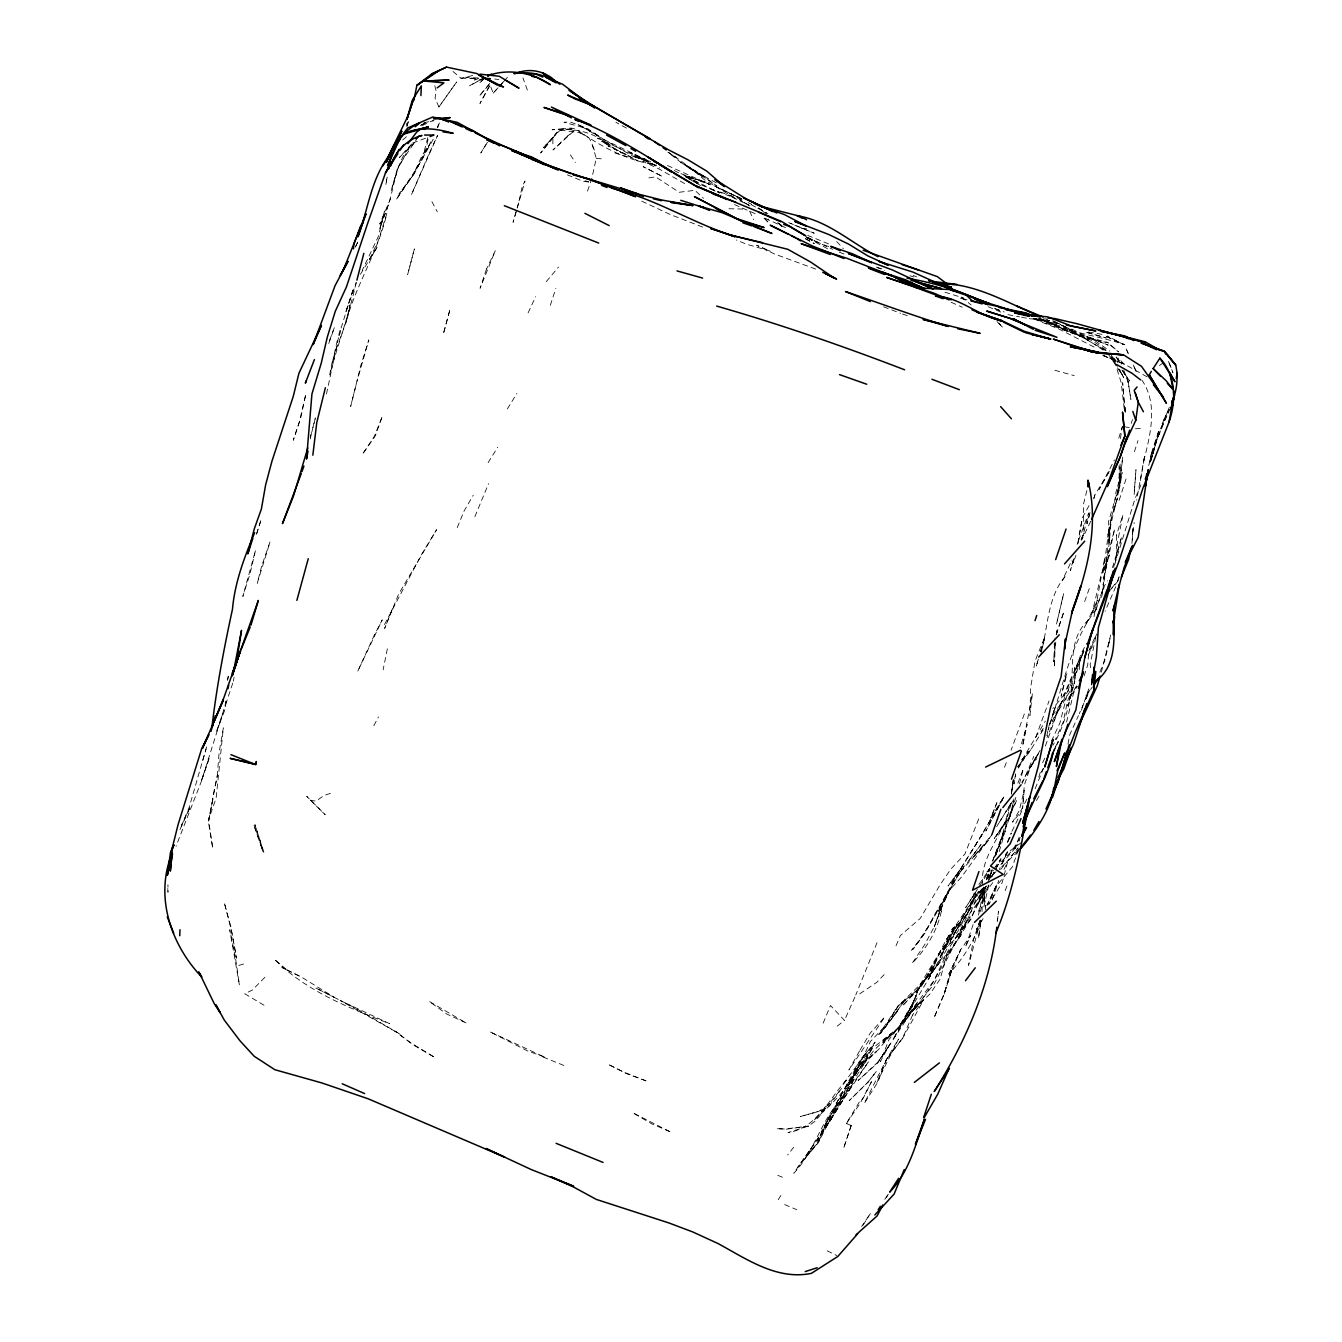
<?xml version="1.0" encoding="UTF-8"?>
<svg xmlns="http://www.w3.org/2000/svg" width="1342" height="1342" viewBox="0 0 1342 1342"><rect width="100%" height="100%" fill="white"/><g stroke="black" fill="none" stroke-linecap="round" stroke-linejoin="round"><path stroke-width="0.75" stroke-dasharray="5 3.75" d="M552.854 143.829L552.904 137.639C557.551 129.335 566.425 126.702 575.45 128.782L573.722 127.322M1125.602 412.329L1125.686 406.559L1125.183 410.333M982.059 911.537L982.512 889.998M851.314 1125.602L846.852 1123.707L851.314 1125.602L843.548 1148.433L851.348 1124.73M1120.134 464.03L1119.614 487.465L1107.838 537.219L1111.327 517.073L1117.634 497.999L1113.223 512.308L1116.007 491.86L1122.264 472.686L1119.614 487.465L1120.151 466.026M1055.181 643.355L1054.46 667.377L1054.258 640.453M1131.943 543.393L1132.967 528.211M1132.463 540.239L1132.933 528.614M940.859 909.591L948.962 891.122L939.585 911.285M1132.715 529.1L1132.38 535.122L1134.208 522.642M1120.402 438.616L1122.264 426.84M1122.617 457.119L1118.708 491.709L1122.6 458.813M1079.27 669.641L1079.74 660.583L1083.95 651.591M1054.862 643.472L1053.571 661.74L1055.768 642.097M217.236 776.162L219.115 752.392L223.359 727.867L216.146 797.97L208.513 820.046L213.11 797.97L208.698 821.103L212.791 848.48L208.379 821.74L217.488 774.888L212.405 798.859M1117.769 362.843L1118.171 357.945L1124.965 364.99M1088.597 654.074L1087.691 665.045L1084.034 676.133M997.442 921.149L998.515 911.101L997.207 921.249M1095.676 637.115L1090.157 664.475L1091.012 670.396M406.576 125.158L406.777 123.296M1011.348 794.028L1012.958 779.45M1056.657 634.246L1057.093 630.304L1055.986 633.659M226.01 701.648L225.087 709.297L216.213 732.581L223.997 709.515L201.048 782.201L176.02 846.265M980.683 921.853L978.486 938.36L981.069 920.444M387.335 648.84L383.124 669.843M1011.851 792.048L1013.579 779.668L1011.247 793.843M1102.805 590.077L1109.247 543.443L1111.394 516.821L1103.09 585.162L1107.234 559.396L1103.409 580.197L1114.632 528.966L1103.996 570.014L1109.448 554.883L1101.312 574.292L1091.482 615.559L1097.353 600.226L1086.45 623.376L1088.848 619.467C1063.703 642.516 1077.76 677.442 1067.678 705.775L1074.825 681.635L1067.46 701.514L1063.032 722.516L1055.382 739.61M1015.592 774.066L1013.948 784.047L1015.726 774.032M233.407 681.166L234.045 677.257M387.15 177.077L385.808 185.079L386.815 178.587M1140.432 480.654L1144.676 455.659L1136.657 500.13M1077.945 543.56L1082.34 517.827L1089.067 505.548M225.842 701.094L224.802 707.083L232.787 683.011M1077.727 543.527L1082.34 517.827M985.632 886.458L983.451 899.543L985.431 888.186M987.007 878.893L989.524 868.475L987.477 878.322M988.786 884.932L983.334 909.138M990.245 876.947L991.352 870.941M310.287 438.868L311.025 434.825M1067.997 744.072L1069.809 734.577L1078.431 715.622M978.469 915.16L984.223 887.465M227.57 680.042L228.325 676.133M227.553 680.176L228.308 676.284M1149.96 461.497L1152.006 451.248L1159.136 429.658L1149.675 461.514L1152.006 451.248L1148.769 465.489M428.014 139.551L425.984 149.549L414.393 173.554L398.91 194.137L412.866 175.466L434.322 137.354M995.63 855.508L1009.989 816.523L1014.082 799.06M1046.827 735.835L1048.001 730.199M1094.015 616.582L1104.785 557.551L1103.107 573.42L1109.213 527.02L1109.247 543.443L1108.593 521.367L1120.302 481.979L1116.762 496.775L1119.161 475.756L1119.06 465.724M1101.329 672.191L1110.69 635.001M1009.251 805.988C1005.544 832.979 982.512 852.254 982.327 880.268L985.816 909.91M1143.736 461.078C1150.211 435.11 1158.515 403.925 1141.757 379.954M1108.978 643.17L1109.968 638.557L1104.852 660.365L1099.35 673.483M1112.451 567.683L1121.727 536.615L1113.575 567.314M338.469 337.731L325.737 397.467M332.346 362.642L337.983 337.261M579.878 132.707L588.803 137.79L591.537 142.135L596.251 158.339L591.856 178.301L586.504 194.104M1015.877 797.316L1009.989 816.523L1013.948 798.859M390.723 198.213L379.719 224.064C395.42 199.891 391.109 168.589 410.115 146.093M1074.154 558.876L1073.197 562.952L1075.948 555.32M1086.869 490.551L1083.548 503.904L1083.715 532.858L1088.714 512.996L1077.106 544.416M311.83 432.023L315.387 417.966M355.932 385.607L350.648 406.475L361.015 364.756L368.832 339.912L356.989 381.279M1019.484 783.946L1023.359 768.698L1017.471 784.315M1101.497 597.307L1104.349 586.118L1107.486 580.75M1072.996 560.503L1070.43 570.535L1073.936 558.758M310.287 437.492L312.317 429.608M312.837 427.628L315.37 417.781M1011.096 803.59L999.438 845.024L994.707 856.297M1089.989 512.476L1087.07 523.665L1089.654 514.103M427.796 137.639L423.552 153.76L429.91 144.181L422.21 155.236L412.866 175.466L396.158 199.706L421.053 161.728L430.765 141.866M206.634 746.873L189.205 807.263L179.862 829.792L190.413 806.643L181.506 825.162M980.432 921.082L968.521 965.401L973.655 939.266L980.012 920.193M1066.571 722.063L1073.516 693.277L1076.838 686.165M1009.989 816.523L1012.002 809.092M1152.979 453.68L1158.632 432.761L1167.842 413M1093.797 498.838L1094.837 495.013L1110.052 470.035L1099.115 489.411L1114.447 459.937M1152.174 456.699L1158.632 432.761M1114.732 564.328L1134.996 498.838L1141.036 484.529M1151.084 460.692L1157.005 439.237L1165.376 417.697L1154.825 445.41L1149.104 465.523M986.353 879.866L989.524 868.475M1150.312 461.531L1157.005 439.237L1167.305 414.913M202.743 760.478L206.031 749.037M406.827 126.735L408.438 121.166M1038.372 659.023L1036.108 666.773L1038.339 659.207M1040.62 651.289L1044.999 636.46L1035.068 660.952L1030.656 687.523L1029.918 715.571L1032.401 693.361L1022.604 746.018L1027.133 724.395L1020.356 747.679M407.096 125.544L408.236 121.669M1040.553 651.625L1044.999 636.46L1040.536 655.332C1048.119 628.542 1046.71 597.593 1065.883 575.433L1062.294 580.549L1071.906 560.168M999.186 851.566L1005.292 830.883L994.288 857.89M989.188 878.121L991.386 870.79M980.079 911.973L984.575 896.959L977.53 913.499M1074.841 675.697L1083.648 650.233L1074.757 671.654L1074.841 675.697L1074.674 667.578L1074.757 671.654L1081.182 653.52L1086.768 643.204M1095.894 610.09L1103.258 588.316L1095.072 611.348M341.103 328.052L353.516 288.329L345.515 312.669L356.301 282.759M992.191 899.912L998.733 880.386M1081.384 710.17L1089.486 686.752M1093.864 498.15L1094.837 495.013M974.208 892.9L967.297 914.204L953.457 934.737M1075.395 674.338L1070.362 690.593L1052.111 721.459L1062.193 700.541L1047.045 737.446M1118.775 438.146L1122.466 426.353M1126.039 478.926L1118.255 503.133M256.49 534.25L260.767 520.847M256.607 533.814L260.784 520.746M550.321 305.322L555.84 288.379M1134.376 451.734L1137.999 440.612M1038.775 777.018L1041.342 769.167M1131.205 423.418L1132.497 419.543M1117.685 581.271L1118.892 577.647M989.104 878.792L992.124 869.75M1048.773 726.441C1063.787 686.399 1070.111 641.795 1097.504 607.54M1056.204 634.649L1063.971 611.466L1054.929 638.457M988.098 881.795L992.073 869.918M989.306 878.205L991.721 871.025M1119.161 576.691L1117.819 580.65L1109.096 591.319M973.135 924.604L965.418 947.15L970.803 935.34L960.654 949.801L948.76 974.124C963.606 958.205 975.366 939.467 981.757 918.582M1107.72 534.904L1110.773 525.913M437.727 127.658L439.757 121.837L437.307 127.305M594.405 150.103L591.587 143.124M1024.332 713.978L1011.08 750.279M1018.427 849.62L1012.354 866.865L995.781 886.726L987.007 905.263M388.207 204.89L379.601 229.23L384.5 211.013L378.545 236.041L362.306 270.161M1084.638 601.568L1089.553 587.796M1081.451 540.054L1084.202 532.422L1081.031 539.803M1168.949 411.709L1168.094 413.034L1169.368 409.478M1005.225 890.669L1008.027 882.902M1168.094 413.034L1169.419 409.327M328.79 343.502L334.477 327.347L329.025 341.875M1035.739 737.362L1049.041 700.927M1035.185 788.727L1043.455 768.329M978.687 818.972L964.881 854.116L950.857 869.079L940.088 884.814L920.209 918.448L900.348 935.575L894.711 948.878M995.378 856.079L1000.947 841.216L995.512 855.71M1086.232 698.645L1088.396 692.824L1079.287 713.726M982.143 888.79C956.477 916.703 950.237 958.054 921.031 983.72L912.174 1004.789L901.354 1025.154L883.153 1042.717L898.955 1026.68L912.996 1003.413L901.036 1023.527M1000.847 864.466L1017.068 846.047L1014.837 848.597L1019.668 835.831M1083.749 651.591C1070.748 682.038 1070.731 717.148 1052.833 745.313M1004.487 767.322L1007.423 759.757M1022.134 783.51L1033.81 756.402M1045.401 746.051L1056.825 713.961L1071.067 679.572L1059.928 722.919L1051.256 741.438M877.014 942.705L855.76 995.009M1026.714 774.703L1037.618 754.372L1021.816 782.554M1088.479 654.946L1097.202 632.636M392.367 608.849L384.634 628.408L398.641 594.087L436.636 529.654L421.455 554.632L383.929 625.624M978.972 891.474L969.998 914.154L958.49 937.655L970.149 916.854L950.488 945.791L933.764 980.901L888.991 1039.597L880.302 1061.69L888.756 1046.223L917.19 1003.296L904.374 1021.732L934.602 983.2L966.777 920.713L954.883 938.662L970.736 919.673L983.82 887.196M1115.789 586.655L1105.103 611.214M992.594 860.826L1009.218 817.781L992.577 861.245M1007.456 842.491L1011.214 833.181M474.867 516.687L488.572 483.623M1007.641 842.004L1011.231 833.097M967.297 914.204L975.584 893.906L968.27 912.107L957.601 931.751L942.201 949.616L976.724 894.862L968.27 912.107L954.665 932.925L940.474 951.075L916.854 989.943L902.378 1005.93L918.851 988.651L898.184 1005.896L878.792 1034.581L886.391 1025.137L898.184 1005.896L924.202 980.667L939.685 952.87L930.14 972.665L920.159 988.048L898.184 1005.896L886.961 1023.946L870.388 1041.577L851.298 1082.424L829.339 1122.398C843.38 1095.022 856.917 1067.058 875.152 1042.18L860.39 1059.626L826.857 1120.889L817.932 1141.958L804.479 1158.8L818.335 1142.797L838.633 1102.436L826.437 1122.281L821.187 1132.128L827.779 1123.321L837.576 1103.392L826.437 1122.281L863.476 1065.112L873.407 1045.217L860.876 1065.129L878.456 1049.578L893.118 1031.897L872.417 1048.387L848.178 1085.477L858.914 1065.363L876.729 1051.34L860.608 1067.041L846.399 1085.611L874.061 1050.199L891.189 1033.81L881.895 1041.358L893.822 1033.508L908.752 1016.146L916.15 995.915L906.035 1016.582L934.904 968.37L924.001 981.254L938.142 964.21L954.833 925.762L951.78 929.654L954.833 925.762L947.049 943.107L957.081 924.403C943.627 940.49 935.777 960.016 928.597 979.475L936.85 959.48L929.1 977.865L939.752 958.993L947.737 939.132L940.037 957.098L950.723 938.108C936.011 954.246 929.872 975.668 916.351 992.627L928.194 974.393M457.253 527.607L464.097 511L473.206 495.265M823.149 1023.174L830.463 1005.527L844.504 1020.356L835.412 1027.586M860.524 1062.914L851.851 1083.531M356.15 282.39C349.49 313.961 337.798 343.871 329.78 374.972C332.615 350.379 346.471 329.243 350.027 304.835L345.716 323.523C355.479 285.326 378.209 252.028 386.832 213.512L378.41 240.403L368.949 260.633L377.857 245.972L360.377 274.355M980.532 920.058L976.59 929.301L983.703 917.727M1081.015 539.887L1084.202 532.422M854.904 997.072L844.504 1020.356M1169.335 407.297L1162.172 423.703L1169.033 408.505M1053.587 752.409L1058.301 741.64M1007.523 851.684L999.253 869.599M1007.305 852.002L1002.289 863.107L1007.322 852.489M1011.952 831.319L1023.376 807.783M1088.916 650.417L1095.475 636.125M1090.694 521.35L1081.753 539.836M528.094 312.871L535.659 296.666M986.924 905.414L996.955 884.093L988.702 904.491L1002.088 882.902L1007.657 861.816L1003.195 871.092M1042.6 762.793L1045.183 757.391M355.563 246.626L358.264 241.023M1018.41 767.238L1021.061 761.77M983.518 887.398L977.312 899.928L985.766 886.659M355.311 247.18L357.995 241.778M1018.377 768.11L1028.341 751.419L1017.722 767.02L1029.348 752.057L1043.053 729.947M886.425 1197.785L888.287 1194.162M1010.828 803.556L997.71 824.995M950.069 941.53L966.123 910.698M1053.554 750.547L1058.167 741.623M1051.692 754.154L1058.1 741.807M1026.932 799.094L1019.199 813.889L1012.489 822.16L1019.232 810.719L1024.198 790.304L1022.57 808.723L1024.265 785.389L1030.471 766.919L1036.896 758.465M373.831 725.737L378.461 716.863M982.042 889.545L979.123 895.08L984.609 886.693M991.822 876.611L1000.897 859.501L997.14 866.546M991.486 877.131L996.2 868.308M926.903 976.825L928.463 973.923M1022.05 759.941L1045.368 721.09M489.696 85.821L479.95 103.519L489.947 84.848L493.202 93.168L505.766 79.245M410.266 145.993L396.947 170.115L391.176 190.665L398.842 165.586L417.412 138.109M1014.837 848.597L1019.719 839.773M986.387 878.775L991.017 870.438M1012.656 800.989L996.67 826.622M986.957 885.67L973.118 905.615L945.691 940.49L979.09 890.451M988.819 885.317L977.295 905.28L985.028 886.693C972.111 923.548 947.603 955.571 921.031 983.72M842.558 1100.373C827.779 1125.653 810.115 1148.953 793.776 1173.227C815.533 1150.882 821.639 1116.561 844.789 1095.844L840.528 1098.813L848.798 1089.553L868.542 1061.707L842.239 1100.994L817.53 1141.103L827.678 1120.687L818.536 1141.841L797.735 1167.456C816.724 1140.801 835.227 1113.34 852.12 1084.973L842.239 1100.994M1036.477 800.469L1040.62 793.323M1007.641 841.686L1011.851 834.456M1040.117 750.329L1029.18 768.949L1038.725 753.399M1041.358 771.885L1043.422 768.412M981.79 834.959L950.673 884.747L983.116 832.745L971.608 851.6M507.377 408.907L516.905 393.424M487.448 142.252L480.805 152.988L487.414 142.336M1020.323 837.475L1012.019 850.878L995.781 867.049M488.102 462.671L497.714 447.222M1076.502 685.963L1069.272 697.957L1077.441 686.316M978.872 884.495L989.624 869.113M912.174 1004.789L906.555 1013.73L911.738 1006.282L919.857 985.112L935.877 967.028M1043.22 728.404L1041.09 731.793L1043.338 728.572M863.04 1225.212L870.606 1213.202L861.631 1226.521M884.797 1199.329L888.119 1194.095M778.209 1199.731L782.822 1192.484M945.892 896.926L951.78 886.945L947.318 892.9L937.655 912.711L947.049 895.097L935.089 913.868L924.973 933.093L912.761 949.465C933.478 923.33 944.919 891.239 965.233 864.768C945.858 892.48 932.992 924.37 911.285 950.337M979.509 886.005L989.977 869.633M977.412 889.31L965.67 907.578L975.282 893.034M988.836 876.645L993.231 870.035M994.321 868.375L1000.914 858.444M878.054 1061.992L891.071 1042.768L877.634 1062.998L858.125 1080.495L878.054 1061.992L888.756 1046.223M438.918 106.991L456.666 81.963L438.918 106.991L435.043 98.201L436.116 90.988L434.053 82.583M1090.274 689.536L1085.544 696.381L1092.455 686.903M987.746 878.322L993.483 870.27M1052.313 715.672L1063.736 699.668L1071.822 682.457L1078.683 660.834L1063.451 695.777L1065.733 692.774L1052.833 708.509M981.958 889.26L979.66 892.447L982.109 889.159M988.836 879.731L994.321 872.703L990.664 877.634M793.642 1147.276L787.62 1155.026M1000.595 869.532L1018.192 847.892L1011.432 856.011L1020.037 848.832M867.838 1082.373L876.36 1071.369L867.838 1082.373L849.184 1100.692L868.425 1081.602M992.812 882.55L966.055 918.565L956.326 938.058L938.528 954.481M552.904 137.639L540.608 153.022L557.047 132.774L543.242 147.771L560.285 130.023C578.251 127.859 596.066 134.351 610.308 145.272L597.525 138.125L656.523 165.804M489.679 83.472L479.262 96.121L489.78 83.825M1030.958 749.641L1021.799 759.673M546.311 281.585L558.524 267.058M1109.213 591.268L1117.332 581.858M1018.259 851.398L999.656 868.593M493.202 93.168L502.764 82.499M504.139 80.973L508.232 76.393M986.924 879.245L992.342 873.223M411.675 143.98L399.295 157.635L416.288 140.994M884.177 974.577L876.796 982.327L857.219 995.512M264.877 977.312L252.38 990.061L244.747 993.734L264.559 1005.544M485.2 77.752L479.362 83.137L485.049 77.752M402.701 140.021L407.129 136.096M992.275 874.967L998.18 869.868M1021.296 842.575L1005.242 854.485M1159.471 365.527L1164.034 362.306M481.459 79.245L469.331 85.854L482.231 79.094M421.12 125.158L426.404 122.357M420.566 125.41L426.085 122.508M422.244 125.561L433.147 120.495M412.581 143.04L428.148 137.253M478.188 78.708L474.397 79.983L478.322 78.926M330.417 793.39L324.026 795.487L316.091 801.09L310.707 800.436L306.714 796.309L325.234 814.795L310.707 800.436M238.809 965.435L246.525 963.12M452.992 71.478L460.977 78.255L472.636 75.521M423.955 122.659L434.053 120.713M648.891 177.865L655.567 176.859L679.153 192.275L694.921 190.312L703.443 198.314M563.472 128.597L552.099 129.755L575.45 128.782M1135.416 428.752L1142.092 428.467M728.958 208.765L743.334 209.05M460.977 78.255L478.624 78.541M478.071 77.987L465.758 77.266L482.08 79.748M801.392 228.257L807.062 228.626M494.745 79.044L498.905 79.446M596.251 158.339L603.095 159.027M1029.28 318.675L1049.729 320.788L1033.021 318.373M1043.506 318.775L1047.548 319.228L1043.64 318.759M560.285 130.023L582.814 133.227L578.167 130.593C601.921 147.134 627.469 160.688 656.406 164.982M588.584 182.093L582.613 181.12L566.123 174.343M1088.479 332.011L1105.707 334.98M1124.311 426.689L1129.863 427.712M1007.959 314.649L1019.584 316.846M1021.53 317.215L1027.335 318.322M1035.135 318.675L1056.422 322.936M667.477 165.519L710.069 184.642L685.141 175.601M584.995 180.818L588.803 181.774M877.886 267.846L881.677 268.819M645.284 159.027L635.907 156.578L649.075 161.61M967.028 299.87L959.463 297.857L967.213 300.122M652.497 163.925L642.768 161.308L659.677 169.293L687.255 185.079M1054.862 370.258L1074.237 375.643M615.257 153.139L628.291 156.93M1086.55 332.346L1106.345 337.966L1084.873 331.893M650.635 161.56L634.196 156.746L648.706 161.426M1035.688 318.725L1048.991 322.667L1089.016 340.012L1069.423 330.166L1090.258 341.573L1107.116 352.812M1038.876 318.826L1056.724 324.328L1034.984 318.876C1058.821 328.203 1082.558 337.932 1108.022 342.73L1118.523 351.705M944.969 292.237L963.673 298.041M701.631 180.902L705.238 182.026L685.309 175.634M1038.473 318.993C1062.646 326.441 1087.054 335.248 1107.167 351.05M680.964 173.638L715.471 186.37L741.958 199.17M720.335 192.057L741.472 199.371M902.478 314.028L908.282 315.907M909.96 275.798L913.667 276.989M702.671 227.083L669.993 214.401L641.459 201.032M994.573 308.626L1002.222 311.31M569.947 129.268L574.225 130.778M828.534 243.858L806.374 234.867M828.685 246.626L807.364 238.205M1039.681 318.524L1067.041 330.853L1047.179 321.594L1067.158 330.769L1088.312 337.027L1108.19 345.129L1087.976 337.043L1108.022 342.73L1106.58 341.975L1118.557 351.906M994.992 308.61L1004.135 311.981M646.878 160.671L632.3 155.269L654.41 164.814M1040.973 319.06L1046.424 321.074L1040.755 318.859M1038.825 318.926C1066.236 332.346 1096.297 335.081 1124.797 344.693L1104.802 335.768L1123.455 344.542L1107.486 335.936M693.613 181.724L720.1 192.728M788.727 222.604L814.208 233.223L790.253 223.292M815.701 269.105L774.451 253.974L756.62 245.217L770.241 251.122L745.833 243.976L736.389 240M876.376 267.058L884.563 270.312M839.387 252.212L844.688 254.242M883.556 306.781L900.583 313.307M730.283 196.351L711.512 189.054L693.495 180.013M1062.914 329.495L1081.987 337.094L1105.573 350.396M1103.359 355.764L1124.697 364.286L1147.091 376.85M717.702 192.292L719.614 193.063M736.842 196.586L742.227 198.75M542.99 1057.026L564.093 1065.531M913.13 275.445L916.703 276.888M1102.956 355.429L1124.697 364.286L1103.107 355.378M777.84 1175.374L782.99 1177.471M685.292 176.272L692.438 179.274L686.718 176.741M784.667 1204.579L796.762 1209.679M1034.061 319.044L1059.106 329.092L1096.448 348.266M988.182 306.714L1004.235 313.525M734.527 204.605L755.529 213.797M785.54 227.654L764.89 218.159M827.158 1250.828L836.888 1255.575M951.159 302.269L962.248 307.217M683.783 175.232L692.103 179.258M647.783 160.52L604.202 139.719L578.016 124.454L599.773 136.666L582.982 126.752L570.082 121.937L563.959 122.273L587.947 128.849L604.202 139.719L633.525 156.544L647.481 160.839L629.784 152.317L659.643 167.884M710.606 189.105L715.923 191.487M806.324 236.964L832.677 249.344M1053.671 321.728L1072.912 330.501L1058.268 323.338M1071.637 328.991L1094.351 340.231L1109.901 351.118M685.712 177.144L698.763 183.183L693.613 180.751M626.462 128.094L615.911 122.29M806.123 237.014L817.261 242.197L806.19 236.611M732.128 197.207L748.584 204.974M735.064 195.731L715.471 186.37L741.807 199.002M748.148 202.592L751.486 204.202M287.037 969.998L301.715 977.228L334.158 997.24L315.353 987.779L355.513 1008.178L399.195 1033.625L340.197 1000.495L389.683 1023.694C348.434 1007.825 305.875 990.866 274.204 959.077L287.037 969.998L281.854 967.397L301.715 977.228M807.096 237.836L812.279 240.403L807.146 237.635M674.204 170.535L679.455 173.202M827.511 248.723L807.716 237.92M1052.765 320.637L1071.386 330.266L1055.617 322.03M688.614 178.671L702.487 186.588M751.201 204.655L756.2 207.356M757.878 208.262L767.876 213.663M805.485 238.675L814.225 243.439M805.485 238.775L814.258 243.724M1111.411 357.106L1114.732 359.069L1116.913 362.273L1113.491 358.331L1115.89 361.669M716.376 182.881L689.083 168.169L706.529 177.731L684.722 164.496L716.947 186.018L699.148 173.084L680.579 162.164L667.729 152.099M748.45 205.024L739.576 199.606L751.335 206.785M735.131 198.247L703.795 179.342L694.418 171.34L680.579 162.164L702.906 176.976L674.12 156.024M758.431 207.825L766.601 213.126M777.622 222.738L782.503 225.909M668.433 152.502L676.72 157.92L668.4 152.3M1100.172 347.175L1105.12 350.447M762.642 211.298L765.98 213.512M961.493 297.001L971.138 304.986M778.259 223.242L782.721 227.335M778.31 223.074L781.245 225.926M997.005 321.543L1002.759 327.414L998.817 323.288M764.084 218.125L768.379 222.604L768.178 219.031M836.703 241.61L843.346 248.639M1116.041 356.972L1121.224 364.319M1116.208 357.157L1119.832 361.199M764.672 218.192L768.379 222.604M1111.059 356.771L1117.467 366.433M1121.929 370.006L1129.612 380.96L1122.751 370.862M431.923 201.652L437.324 211.851M1110.991 357.073L1115.387 363.346M1122.382 370.275L1127.884 380.054L1130.887 399.48L1127.884 380.054L1128.286 382.638L1123.304 368.983M1107.737 353.214L1122.482 375.425L1118.473 368.228M570.4 154.85L575.383 162.466M1112.602 357.173L1115.672 362.508M1110.539 353.634L1115.202 362.172M1118.926 369.016L1123.589 377.572L1119.782 369.604M749.608 211.13L753.6 219.602M527.372 90.115L522.944 77.903M1168.496 361.451L1172.958 372.707L1168.496 361.166M1114.447 361.048L1121.224 382.655L1124.193 408.723M983.334 888.119L985.598 907.93M167.767 888.538L167.985 892.245L167.951 884.764M1124.965 411.843L1122.65 382.705L1124.999 411.659M1116.41 535.324L1116.376 558.238L1117.685 541.396L1122.969 514.791L1116.41 535.324M1134.443 489.578L1134.158 494.879L1135.969 469.666L1134.443 489.578M518.582 203.179L513.063 222.336L525.007 181.053L522.323 186.035L518.582 203.179M305.523 395.521L300.658 418.318L293.277 440.26L299.216 422.361L305.523 395.521M1065.531 676.905L1061.136 696.263L1067.058 673.365L1065.531 676.905M255.399 550.774L249.998 573.906L242.818 596.452L255.399 550.774M1062.327 599.069L1056.439 624.349L1063.703 593.5L1062.327 599.069M414.359 249.008L407.666 274.54L414.359 249.008M261.589 566.29L257.261 583.267L270.077 541.732L261.589 566.29M449.704 310.522L443.296 334.192L449.704 310.522M950.673 970.4L943.946 994.791L933.982 1018.008L944.466 992.929L952.149 968.672L943.946 994.791L950.941 972.749L960.654 949.801L950.673 970.4M947.251 954.145L940.021 979.257L929.754 994.204L905.229 1017.236L892.967 1039.731L905.229 1018.863L922.994 1000.209L905.229 1017.236C932.187 994.858 941.245 960.721 961.895 934.032L946.479 956.125L947.251 954.145M1053.923 710.824L1048.152 729.947L1055.131 707.402L1053.923 710.824M941.312 911.486C936.934 931.398 926.181 948.878 912.074 963.371L924.705 944.634L934.384 926.534L941.497 907.309L934.384 926.534L940.977 907.393L941.312 911.486M486.509 268.97L480.084 288.262L495.399 250.501L486.509 268.97M209.117 758.314L201.082 781.816L209.134 758.28M381.866 417.53L375.391 435.714L362.306 454.485L374.15 436.737L381.866 417.53M886.609 1059.224L877.785 1082.189L864.265 1103.392L886.609 1059.224L898.519 1039.027L876.762 1082.826L886.609 1059.224L902.931 1037.769L886.609 1059.224M996.871 802.768L990.061 820.448L980.482 837.14L1004.001 796.527L985.85 831.017L1004.001 796.527L990.799 817.932L996.871 802.768M428.484 154.884L411.424 194.775L437.66 135.24L428.484 154.884M912.577 1015.022L902.26 1039.01L923.699 999.79L912.577 1015.022M374.519 634.716L357.643 671.453L382.252 619.87L374.519 634.716M1016.599 800.587L1008.245 819.123L994.237 838.465L1008.245 819.123L996.049 836.284L1008.647 816.204L1016.599 800.587M871.428 1081.769L860.105 1103.392L846.081 1123.992L859.182 1102.218L863.225 1098.192L871.428 1081.769M858.914 1065.363L848.949 1084.957L836.167 1103.51L858.914 1065.363M855.877 1069.037C847.691 1090.425 830.027 1105.439 813.638 1120.57L829.557 1103.476L815.567 1120.872L808.488 1126.106L787.989 1132.598C817.731 1127.834 828.97 1098.209 847.59 1078.901L842.105 1085.51L867.62 1051.021L855.877 1069.037M859.467 1051.054L848.932 1069.96L884.864 1016.833L870.186 1033.139L859.467 1051.054M960.486 871.595L949.23 890.484L961.56 876.98L991.839 834.841L972.95 857.421L989.071 839.757L960.486 871.595M961.241 868.19L948.039 886.039L961.241 868.19M905.28 999.723L892.615 1017.102L905.28 999.723M980.985 844.604L967.062 862.956L980.985 844.604M841.568 1088.379L829.356 1105.825L820.683 1110.824L800.235 1116.594L818.972 1111.243L828.366 1104.852L841.568 1088.379M897.228 1011.465L880.503 1033.491L897.228 1011.465M989.44 868.861L986.991 872.048L989.557 868.928M1092.371 646.911L1090.073 649.243L1092.371 646.911M567.884 135.76L553.021 149.985L573.353 131.382L567.884 135.76M808.488 1126.106L786.429 1129.192L776.532 1128.639L784.701 1129.025L808.488 1126.106M544.349 1056.993L527.641 1050.954L489.662 1031.679L544.349 1056.993M645.938 1080.83L626.446 1073.634L607.909 1064.172L623.963 1072.157L645.938 1080.83M669.926 1131.658L651.91 1123.891L632.535 1112.669L669.926 1131.658M626.412 154.431L607.96 145.842L638.222 161.074L626.412 154.431M465.976 1022.889L446.685 1013.965L429.004 1001.283L465.976 1022.889M1093.076 339.543L1085.745 336.087L1094.351 340.231L1093.076 339.543M661.589 176.054L643.204 166.676L661.589 176.054M605.997 143.728L601.652 141.279L621.9 152.82L605.997 143.728M433.567 1056.724L413.688 1045.2L394.951 1031.075L409.729 1042.164L433.567 1056.724M1128.219 353.382L1125.753 347.93L1128.169 353.382M1136.171 371.533L1132.967 364.269L1136.188 371.533M261.438 846.701L253.806 824.844L263.149 852.153L261.438 846.701M255.584 826.555L254.946 824.642L263.971 852.791L255.584 826.555M230.774 926.534L224.248 902.512L231.478 930.761L236.544 958.138L230.774 926.534M235.404 957.182L229.75 929.838L239.43 985.062L235.404 957.182"/><path stroke-width="1.5" d="M1045.988 808.958L1057.664 782.805L1065.481 757.374L1075.194 732.246L1093.847 690.14L1093.881 667.175M1088.647 486.727L1088.781 482.919L1087.825 486.743M1065.011 648.941L1065.447 638.926L1061.086 676.737L1050.484 707.62L1038.305 766.416L1022.638 823.233L1029.784 796.863C1021.967 843.212 1014.233 889.78 995.647 933.428M420.918 95.567L421.321 85.888L412.246 100.449L406.995 119.019L413.554 99.04L406.995 119.019M179.744 935.726L180.013 929.721M1156.703 349.776L1142.562 343.099L1165.024 351.755L1175.709 365.091C1178.611 377.521 1176.649 390.757 1172.036 402.566M353.516 248.84L353.869 243.976L360.646 226.093L363.397 221.95M1172.975 399.631L1169.067 421.942L1142.898 488.32L1118.674 562.13L1091.147 634.129L1084.856 657.312L1075.865 709.952L1065.514 731.675L1054.342 761.619L1062.008 739.224L1056.406 766.5L1058.872 750.732M312.837 455.19L316.796 422.495L325.385 387.721M1091.767 682.608L1092.539 674.707M1093.847 690.14L1095.793 671.369M996.804 927.171C989.943 985.783 965.569 1042.046 934.217 1091.532L949.448 1068.366M1147.41 473.793L1138.217 537.337L1125.317 562.365L1131.558 547.351M171.088 864.986L170.333 871.126L171.86 849.587L178.083 824.609L201.669 748.752L208.782 734.56M171.591 860.893L172.346 854.753M1053.671 787.972C1050.316 810.719 1035.638 830.983 1021.044 848.278M167.398 875.319L170.468 852.589L173.604 844.99M1093.613 685.326L1099.366 677.425L1096.196 680.981C1119.782 662.814 1112.686 631.528 1114.112 605.963L1113.021 610.878L1119.429 584.022L1113.273 622.604M1127.548 436.066L1124.831 443.732L1135.785 420.348L1138.268 402.13L1135.416 393.156M1174.384 392.535L1172.522 405.603L1170.744 408.656M1145.397 486.056L1148.333 469.683L1145.397 486.056L1145.783 483.556M236.293 663.585L241.51 630.404L233.609 671.151M388.492 169.092C391.008 149.734 401.224 130.744 419.845 122.81L415.232 126.752M228.056 688.647L228.677 684.99M388.492 168.84L390.186 159.094L387.519 165.905L401.09 136.062L396.746 142.537L399.815 139.904M1091.583 684.571L1096.364 656.808L1098.377 627.653L1115.152 568.136M1176.229 378.461L1177.186 373.177M308.023 451.013L306.53 459.098L311.931 394.011L321.258 363.128L327.381 336.825L335.299 311.277L346.421 286.953L367.641 223.409L385.506 172.866L389.096 165.972M1066.571 751.671L1065.481 757.374L1069.188 744.625M1022.067 835.831L1025.305 819.727L1032.082 802.449M255.735 764.588L256.356 761.551L255.181 764.235L230.136 758.347L255.735 764.588L230.941 754.674M413.789 100.549L416.909 85.334L431.705 73.961L446.534 67.1L476.745 73.508L496.725 84.529L479.195 75.269M212.002 726.626C216.632 687.154 223.997 648.203 232.468 609.285C234.8 582.529 244.311 557.249 254.661 532.69M1113.239 622.755L1114.531 616.632L1113.39 634.749L1113.172 620.826M1173.898 391.025L1173.982 398.641L1170.66 408.555M1169.067 421.942C1176.347 400.772 1176.028 375.29 1159.891 358.129L1153.13 368.58L1160.243 375.995M1130.383 551.109L1128.656 559.279L1121.392 577.161M1065.229 643.036L1072.543 609.922L1080.947 585.85L1071.57 613.361C1087.59 571.172 1099.199 524.99 1087.976 480.1L1088.077 486.123M172.363 852.606C154.296 896.171 170.652 944.416 201.786 977.11L199.874 973.504M1111.21 577.647L1106.831 594.825L1113.759 570.803M172.598 854.015L167.23 875.068L171.021 861.665M356.888 280.176L363.85 253.336M339.107 335.215L340.281 330.736M308.257 558.691L296.867 600.394M1107.167 589.222L1087.322 644.378M212.321 726.743L213.831 721.191M1118.238 589.071L1124.093 567.565L1132.497 545.406M211.029 731.323L215.307 715.756M307.788 447.943L293.495 496.02L282.474 523.615L301.279 473.558M1084.856 657.312L1092.824 629.314L1091.147 634.129M1086.852 703.543L1073.432 744.307L1057.915 777.622M235.185 667.36L239.849 651.658L232.267 675.848L235.32 666.437M250.971 625.154L258.318 600.444L223.812 697.89L213.864 721.946L223.359 699.97L202.424 748.366L208.731 735.148M1100.155 676.133L1097.219 685.98L1079.303 724.63M1078.431 688.261L1083.464 671.939L1079.32 680.83M1067.125 751.017L1057.664 782.805L1063.552 764.705L1071.302 747.628L1063.887 768.748L1057.01 781.447M1145.246 479.228L1147.041 473.525M1064.223 735.668L1067.897 724.21M252.799 538.477L247.817 553.91L254.309 528.815L261.371 509.054L265.682 484.63L271.99 461.044L293.21 396.561L298.93 373.277L321.459 325.385L313.172 344.592L335.03 285.745L346.873 263.334M236.528 662.68L240.168 651.39L232.334 673.365L240.587 650.92M1049.075 804.009L1058.368 779.199L1052.363 797.785L1057.697 771.029L1064.709 752.963L1057.026 770.677M1126.173 438.633L1120.151 457.085L1107.301 486.509L1120.151 457.085L1129.662 430.161M923.632 1117.584L931.314 1094.267M1035.034 620.608L1036.729 615.492M1055.651 559.614L1066.068 529.05M978.922 871.562L972.514 890.216L1003.212 874.397L990.513 866.026L1010.123 843.85L1021.027 818.519M1107.821 587.36L1113.625 570.535M1011.516 779.182L1021.413 750.916M1043.774 779.031L1046.424 771.499M1047.75 767.741L1053.067 752.694C1047.666 779.148 1031.226 801.308 1023.107 826.722M991.923 834.539L1000.864 809.293M301.933 471.696L303.929 466.11M1172.103 401.929L1174.502 395.253L1171.935 402.365M1082.591 714.984L1084.655 709.247M173.655 845.259L170.954 852.539L173.923 844.957M1050.316 800.771L1058.368 779.199M306.211 380.876L305.355 383.124L314.397 359.589M1172.237 401.191L1174.099 396.376M241.275 649.058L250.233 626.982M925.51 1119.362L915.429 1144.189L924.437 1119.228C915.647 1144.76 909.104 1172.036 889.679 1192.132L898.637 1178.276M904.24 1169.603L894.091 1194.112L874.833 1214.996M1120.872 445.242L1124.881 436.066L1122.549 412.313L1124.881 436.066L1109.633 478.507L1091.549 519.505M948.593 1069.557L937.756 1094.183L924.084 1117.802M387.1 158.943L401.778 131.365L387.1 158.943L407.918 116.049M390.774 165.771C395.705 151.076 406.827 139.451 421.958 135.458L418.57 136.398L416.003 138.847M1033.743 798.742L1042.868 780.826M882.717 1205.015L877.148 1215.886L856.011 1234.841M1038.976 821.522L1033.843 830.262M347.964 261.438L340.247 275.496L347.863 261.304L343.183 270.312L365.997 213.781L357.911 236.813C368.262 209.688 370.795 178.855 389.365 155.504L386.429 162.248L393.223 146.546L407.8 127.909L432.761 117.006L457.303 122.357L499.643 145.808M1021.665 836.251L1026.546 827.427L1022.403 834.12M1149.306 374.888L1166.383 403.254L1149.306 374.888L1151.302 371.399M399.128 149.331L385.506 172.866L397.92 153.609M878.154 1209.779L880.369 1206.29M382.889 165.821L391.042 153.072M400.184 150.103L403.573 144.852M1030.555 835.11L1020.037 848.832M857.639 1233.801L837.811 1256.481L811.424 1273.34C777.186 1280.503 746.789 1259.182 718.188 1243.615L692.824 1231.973L668.92 1222.948L596.301 1199.412L573.957 1187.234L551.008 1176.817L573.688 1186.244L531.096 1169.503L486.123 1148.534L504.86 1157.257L368.295 1098.846L321.963 1082.977L274.842 1069.708L254.208 1056.288L239.966 1040.771L224.315 1020.138L216.062 1005.158M387.788 159.279L390.22 156.024M965.502 980.717L975.248 967.817M407.968 143.594L416.607 132.221L420.801 128.815L428.232 127.004L403.707 134.116C419.224 125.88 437.022 128.664 453.177 133.294L443.061 131.902M1002.86 807.548L1021.111 784.785M1137.093 386.966L1134.191 390.371L1138.268 402.13L1143.401 411.759M1064.542 563.908L1084.722 541.162M1038.641 657.077L1059.274 634.783M974.493 922.373L996.301 901.17M914.321 1082.424L939.4 1062.881M437.157 87.884L443.934 82.885L424.542 81.057L449.084 80.084L427.125 80.889M487.767 76.192L491.44 74.263L487.666 75.521M488.438 75.555C508.182 68.207 533.026 72.686 550.405 84.731L535.793 76.746L531.952 76.293M985.582 767.087L1020.39 750.262M446.534 67.1L431.705 73.961M430.094 136.532L433.986 135.072L424.525 135.039M805.217 1271.595L817.144 1267.737M516.335 73.29C530.275 67.419 546.362 71.411 556.712 82.348M410.904 131.315L428.232 127.004M514.171 73.726C529.637 70.757 547.083 74.817 559.799 84.227M444.152 118.767L450.207 117.593L433.432 118.633L440.948 118.75L448.731 121.703M514.288 73.441L521.82 72.149L514.389 73.256M527.406 74.078L535.139 73.844L542.805 77.098M486.458 78.658L490.384 78.725L482.164 78.239M936.884 283.632C973.151 282.323 1005.393 301.732 1037.685 315.504M935.709 283.498L957.031 284.437L928.832 280.964M1048.152 318.121L1054.393 318.473L1077.408 323.825L1145.733 342.831L1098.226 330.015L1145.313 341.841L1160.209 350.48M480.05 74.179L499.174 76.242L519.018 88.186L505.162 80.034M531.784 76.276L535.793 76.746M671.369 202.642L692.791 205.544L670.866 202.038M420.801 128.815L424.844 129.386M1006.164 309.901L1024.634 312.971L1032.166 315.739M1033.91 316.108L1014.569 312.887L1028.777 316.276M692.64 205.511L661.925 200.042L625.674 190.933M939.635 284.772L951.562 287.071L935.29 283.38M906.991 278.163C935.038 283.011 962.566 291.197 987.746 304.668L967.75 295.324L989.457 303.678L974.611 299.031M957.819 328.807L980.163 333.336L923.044 319.43L948.358 326.458C913.701 315.856 879.849 303.208 845.527 291.55L870.354 301.564M999.354 307.519L1025.674 312.904L1033.206 315.89M1066.253 325.032L1095.894 330.971L1071.235 325.989L1047.817 316.897L1023.124 314.431L997.743 306.429L972.43 300.944L966.525 295.374L949.499 289.553L924.185 288.245L910.614 284.504M762.608 242.701L731.826 235.437L787.804 249.293L810.602 262.025L834.724 278.381L825.9 273.768M653.403 198.834L661.455 200.713M1031.797 334.493L1050.887 339.04L1025.54 332.749M1031.562 334.275L1049.662 338.855L1024.063 331.206L1001.031 320.268L976.993 312.132L1001.652 320.671C977.982 316.024 960.084 297.136 935.458 296.028L943.191 298.696M1032.35 315.152L1040.251 317.165M573.252 174.863L588.501 178.889L635.554 196.704C595.127 179.979 552.535 169.142 512.879 150.539L555.303 168.606M970.82 300.86L982.176 303.879M939.836 296.481L951.444 299.635L936.716 295.341L943.996 298.26M975.064 298.93L1029.415 316.024M677.022 270.916L702.621 278.079M743.099 221.615L764.118 227.57L736.741 218.595L694.401 196.603L741.203 221.078M709.582 210.392L698.561 205.93L722.147 212.69L771.935 233.474L753.902 226.597M762.256 206.735L761.115 206.416L799.748 216.179L806.592 219.769M716.645 306.077C780.272 324.328 842.843 346.051 904.609 369.788M910.983 280.377L941.447 288.647L915.848 281.77L933.143 289.033M572.782 174.158L637.769 193.852L620.507 187.914L643.355 196.486M1093.562 352.426L1073.852 346.471L1098.192 352.292L1123.573 354.875L1141.472 366.316L1163.48 397.5L1153.399 384.802M1079.002 347.779L1093.881 352.342L1079.119 347.763L1093.025 352.225M997.743 306.429L1000.327 307.234M680.78 200.327L703.862 207.607L698.561 205.93M929.033 280.226L957.232 291.633L932.17 281.602M1035.118 330.266L1056.959 337.312L1010.107 318.339L986.689 311.092L1010.492 318.557L1025.036 324.73L1013.26 318.708L1033.306 329.31M511.889 150.539L531.549 156.913L549.868 166.374L532.17 158.289M734.93 236.36L710.639 228.459L735.097 236.746C692.958 223.124 655.466 198.834 612.153 188.299L611.113 187.88M902.176 264.676L918.985 270.245M495.701 84.345L503.485 86.962L479.245 75.236M869.7 268.752L884.663 274.506M1077.14 347.209L1053.319 339.107L1093.931 352.09M742.78 222.789L752.04 225.959M913.583 286.735L886.71 277.442L933.948 293.143L949.146 299.954M839.505 374.619L866.747 384.248M783.694 224.399L789.532 226.479L805.703 235.856L781.782 221.581L696.884 186.303L722.6 197.308L701.648 188.585M531.969 159.446L570.87 173.588M712.87 193.936L735.852 202.239L734.661 201.803M511.587 150.572L558.356 170.048M1043.103 317.064L1016.448 305.909L1018.511 306.832M863.124 250.233L937.37 276.653L947.016 283.9M830.295 254.494L801.124 243.69L846.936 258.301L893.47 276.418L916.703 287.775L894.846 277.375L920.813 287.473L899.761 280.444L924.185 288.245L904.542 280.293L921.602 287.557M517.391 152.753L536.263 159.748L515.328 150.958L528.429 156.662M1024.634 312.971L1033.709 316.36M915.462 287.423L934.787 294.619M444.085 120.025L438.616 117.962L448.513 121.786M795.001 221.464L828.685 234.464L848.664 244.143L867.888 255.919L888.186 265.196L879.111 261.422L913.013 272.107L953.625 290.593L933.915 281.954L986.706 302.638M977.681 312.267L1001.367 321.308M931.902 379.266L959.345 389.666M504.34 205.712L598.717 243.07M573.135 98.167L594.02 106.186L668.568 149.868L688.01 159.832L706.949 171.256L724.378 186.555L714.967 179.811M601.619 185.381L607.054 187.494M794.95 221.581L806.139 225.976L784.416 214.586L763.564 207.171L743.535 197.844L772.757 211.583M902.445 280.059L882.969 272.392L905.548 279.79L921.702 287.507M754.774 203.816L772.774 211.013M871.461 262.697L848.362 253.487L892.447 269.977L933.294 289.067M556.074 1143.317L603.078 1162.44M557.45 169.578L510.564 148.761L486.794 139.853L493.957 143.091L472.233 130.224L449.067 120.914L462.151 126.936M971.977 309.834L979.828 313.156M758.347 212.086L780.776 221.749M364.638 1093.596L342.21 1083.766M910.094 283.162L924.47 289.536M465.875 128.647L471.478 131.214M475.219 132.942L544.248 164.731M843.9 258.486L812.665 246.106L770.241 225.204L788.224 234.196M871.495 262.579L852.472 253.806L830.748 246.358L840.126 250.702M802.382 218.26L796.947 215.676C827.98 220.524 851.029 242.885 877.97 256.641M717.92 195.311L726.911 199.589M1128.672 338.855L1123.019 336.154L1101.547 331.407L1124.814 335.903L1133.504 340.516M575.064 119.639L578.788 121.434M1003.313 322.046L1024.315 332.262M822.747 272.325L836.62 279.069L825.967 273.651M945.875 287.305L952.786 290.677M791.814 235.991L795.42 237.802M584.911 213.344L609.184 225.607M606.534 135.072L625.909 145.624M579.039 97.865L650.199 138.796M776.867 212.975L747.762 199.908L715.336 179.711M571.34 117.861L551.394 107.075L590.916 125.158L575.248 119.321C609.486 132.64 641.107 152.535 672.04 172.162L658.821 164.127M556.125 82.885L545.506 77.098L562.617 84.261L591.352 105.8M653.537 161.141L657.177 163.137M715.286 208.211L719.916 210.744M1116.645 364.571L1131.977 373.244L1140.499 379.82M571.323 97.127L567.683 95.047L594.02 106.186L570.467 91.29M630.958 148.576L635.638 151.26M797.114 238.809L800.503 240.839M673.701 173.185L698.696 187.695L647.364 156.662L672.04 172.162M645.167 136.767L648.471 138.981M568.924 90.216L594.724 108.065M655.013 142.135L659.828 145.49M663.049 147.721L666.269 149.952M547.05 76.259L542.503 72.686L553.508 80.973M1153.13 368.58L1166.047 380.642L1173.042 389.348L1167.355 383.409M1000.629 406.643L1011.432 418.788M1167.171 354.489L1175.709 365.091L1163.95 351.034L1141.036 342.982L1165.024 351.755L1165.527 353.952M1159.891 358.129L1174.988 381.749L1169.62 372.271L1173.16 389.717M215.995 1005.024L220.239 1012.757L214.234 1003.631L198.784 971.725M167.28 916.821L173.688 933.21M1132.833 411.424L1135.785 420.348M1173.562 391.663L1173.982 398.641M1051.709 743.485L1044.73 767.02L1053.118 739.526L1051.709 743.485M435.915 72.082L416.909 85.334L438.901 70.656L435.915 72.082M954.078 284.42L935.877 283.531L954.078 284.42M1122.969 354.791L1095.911 352.896L1122.969 354.791M1098.192 352.292L1070.48 346.857L1098.192 352.292M565.67 114.489L543.963 107.444L568.589 115.764L565.67 114.489M891.524 275.63L868.308 267.662L893.47 276.418L891.524 275.63"/></g></svg>
